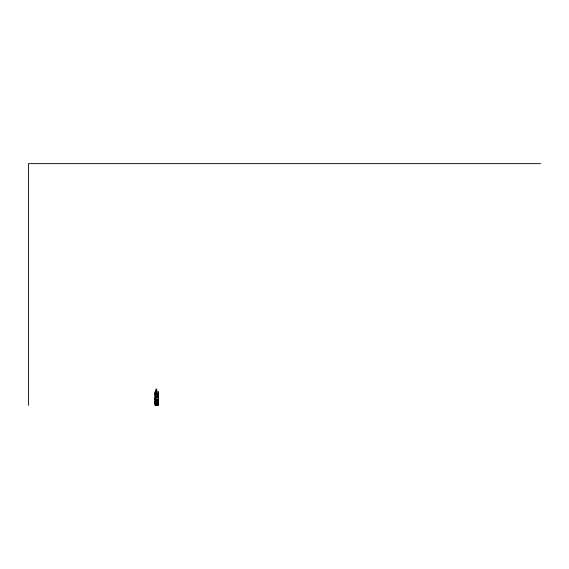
<?xml version="1.0" encoding="UTF-8"?>
<svg xmlns="http://www.w3.org/2000/svg" width="569" height="569" viewBox="0 0 569 569"><rect width="100%" height="100%" fill="white"/><g stroke="black" fill="none" stroke-linecap="round" stroke-linejoin="round"><path stroke-width="0.85" d="M540.55 163.637L28.45 163.637L28.45 405.363M155.785 389.125L156.916 389.125M155.849 390.291L156.745 390.291M155.849 392.539L156.745 392.539M155.849 392.752L156.745 392.752M154.946 393.343L158.552 393.343M155.849 393.485L156.745 393.485M158.552 394.289L155.849 394.289L155.849 390.078L156.745 390.078L156.745 395.106M154.946 395.106L158.552 395.106M154.946 396.401L157.364 396.401L157.364 395.106M154.946 397.774L158.552 397.774M158.552 399.146L155.607 399.146L155.607 397.774M154.946 400.028L157.08 400.028M154.946 400.917L158.552 400.917M154.946 401.75L158.552 401.75M154.946 402.525L156.745 402.525M158.552 402.525L157.649 402.525L157.649 401.75M154.946 403.3L158.552 403.3M154.946 403.741L158.552 403.741M156.191 404.431L157.755 404.431L157.755 405.363M154.946 404.723L156.191 404.723L156.191 403.741M156.944 397.091L158.552 397.105M157.2 394.289L157.2 395.106M157.08 399.146L157.08 400.917M156.944 396.401L156.944 397.774M156.973 404.431L156.973 405.363M156.745 401.75L156.745 403.3M155.934 400.917L155.934 401.75M155.536 404.573L155.536 405.363M154.804 392.966L154.804 394.303M154.804 398.158L154.804 399.495M154.804 401.927L154.804 403.265M158.552 391.941L154.946 391.941L154.946 405.363L158.552 405.363L158.552 391.941"/></g></svg>
